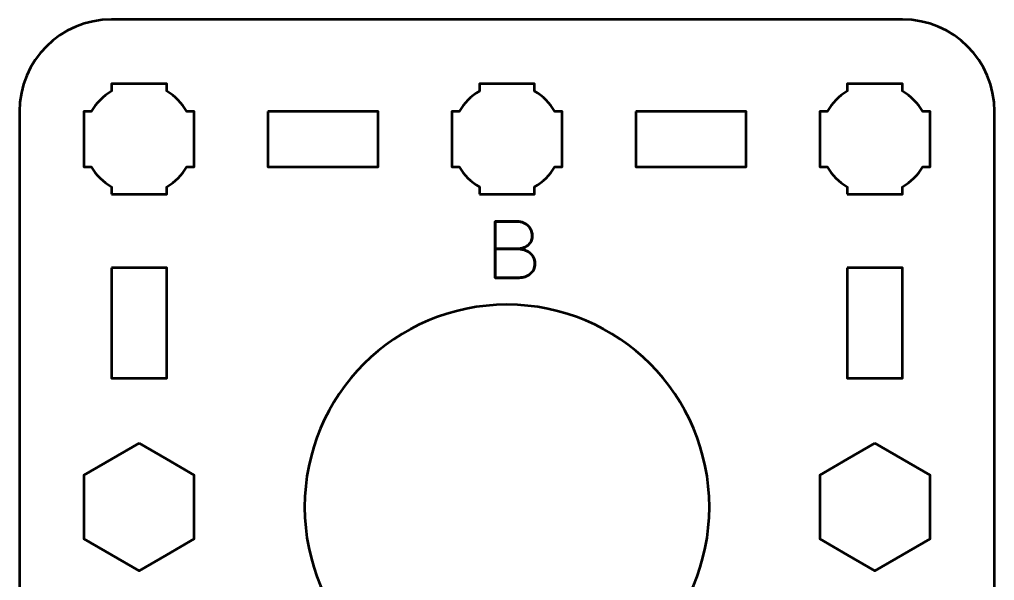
# Model space of a CAD drawing. Header units: centimetres. Extents: x -16.2 to -4.8, y -20.5 to -9.2.
# Drawn here: x -10.15 to -4.85, y -12.25 to -9.2 of the extents above; entities that cross this region are included whole.
import ezdxf

# ---------------------------------------------------------------- set-up
doc = ezdxf.new("R2010")
doc.units = ezdxf.units.CM
doc.header["$MEASUREMENT"] = 0
doc.layers.add('Layer 1', color=7, linetype='Continuous')

msp = doc.modelspace()

# ---------------------------------------------------------------- linework, layer by layer
at = {"layer": 'Layer 1', "lineweight": 53}
for points, knots in [([(-9.64994, -9.19997), (-9.64994, -9.19997), (-5.35007, -9.19997), (-5.35007, -9.19997), (-5.35007, -9.19997), (-5.07293, -9.19997), (-4.84997, -9.42306), (-4.84997, -9.70006), (-4.84997, -9.70006), (-4.84997, -9.70006), (-4.84997, -13.99993), (-4.84997, -13.99993), (-4.84997, -13.99993), (-4.84997, -14.27707), (-5.07293, -14.50003), (-5.35007, -14.50003), (-5.35007, -14.50003), (-5.35007, -14.50003), (-9.64994, -14.50003), (-9.64994, -14.50003), (-9.64994, -14.50003), (-9.92694, -14.50003), (-10.15003, -14.27707), (-10.15003, -13.99993), (-10.15003, -13.99993), (-10.15003, -13.99993), (-10.15003, -9.70006), (-10.15003, -9.70006), (-10.15003, -9.70006), (-10.15003, -9.42306), (-9.92694, -9.19997), (-9.64994, -9.19997)], [0, 0, 0, 0, 0.125, 0.125, 0.125, 0.125, 0.25, 0.25, 0.25, 0.25, 0.375, 0.375, 0.375, 0.375, 0.5, 0.5, 0.5, 0.5, 0.625, 0.625, 0.625, 0.625, 0.75, 0.75, 0.75, 0.75, 0.875, 0.875, 0.875, 0.875, 1, 1, 1, 1]), ([(-9.64999, -10.15006), (-9.64999, -10.15006), (-9.64999, -10.10988), (-9.64999, -10.10988), (-9.64999, -10.10988), (-9.69553, -10.08355), (-9.73349, -10.0456), (-9.75984, -10.00007), (-9.75984, -10.00007), (-9.75984, -10.00007), (-9.79999, -10.00007), (-9.79999, -10.00007), (-9.79999, -10.00007), (-9.79999, -10.00007), (-9.79999, -9.85155), (-9.79999, -9.85155), (-9.79999, -9.85155), (-9.79999, -9.85155), (-9.80001, -9.85), (-9.80001, -9.85), (-9.80001, -9.85), (-9.80001, -9.85), (-9.79999, -9.84845), (-9.79999, -9.84845), (-9.79999, -9.84845), (-9.79999, -9.84845), (-9.79999, -9.70006), (-9.79999, -9.70006), (-9.79999, -9.70006), (-9.79999, -9.70006), (-9.75989, -9.70006), (-9.75989, -9.70006), (-9.75989, -9.70006), (-9.73354, -9.65449), (-9.69555, -9.61649), (-9.64999, -9.59013), (-9.64999, -9.59013), (-9.64999, -9.59013), (-9.64999, -9.55005), (-9.64999, -9.55005), (-9.64999, -9.55005), (-9.64999, -9.55005), (-9.50465, -9.55005), (-9.50465, -9.55005), (-9.50465, -9.55005), (-9.50465, -9.55005), (-9.50001, -9.54999), (-9.50001, -9.54999), (-9.50001, -9.54999), (-9.50001, -9.54999), (-9.49536, -9.55005), (-9.49536, -9.55005), (-9.49536, -9.55005), (-9.49536, -9.55005), (-9.34998, -9.55005), (-9.34998, -9.55005), (-9.34998, -9.55005), (-9.34998, -9.55005), (-9.34998, -9.59013), (-9.34998, -9.59013), (-9.34998, -9.59013), (-9.30441, -9.61649), (-9.26644, -9.65449), (-9.2401, -9.70006), (-9.2401, -9.70006), (-9.2401, -9.70006), (-9.19998, -9.70006), (-9.19998, -9.70006), (-9.19998, -9.70006), (-9.19998, -9.70006), (-9.19998, -10.00007), (-9.19998, -10.00007), (-9.19998, -10.00007), (-9.19998, -10.00007), (-9.24015, -10.00007), (-9.24015, -10.00007), (-9.24015, -10.00007), (-9.26649, -10.0456), (-9.30445, -10.08355), (-9.34998, -10.10988), (-9.34998, -10.10988), (-9.34998, -10.10988), (-9.34998, -10.15006), (-9.34998, -10.15006), (-9.34998, -10.15006), (-9.34998, -10.15006), (-9.64999, -10.15006), (-9.64999, -10.15006)], [0, 0, 0, 0, 0.0454545, 0.0454545, 0.0454545, 0.0454545, 0.0909091, 0.0909091, 0.0909091, 0.0909091, 0.1363636, 0.1363636, 0.1363636, 0.1363636, 0.1818182, 0.1818182, 0.1818182, 0.1818182, 0.2272727, 0.2272727, 0.2272727, 0.2272727, 0.2727273, 0.2727273, 0.2727273, 0.2727273, 0.3181818, 0.3181818, 0.3181818, 0.3181818, 0.3636364, 0.3636364, 0.3636364, 0.3636364, 0.4090909, 0.4090909, 0.4090909, 0.4090909, 0.4545455, 0.4545455, 0.4545455, 0.4545455, 0.5, 0.5, 0.5, 0.5, 0.5454545, 0.5454545, 0.5454545, 0.5454545, 0.5909091, 0.5909091, 0.5909091, 0.5909091, 0.6363636, 0.6363636, 0.6363636, 0.6363636, 0.6818182, 0.6818182, 0.6818182, 0.6818182, 0.7272727, 0.7272727, 0.7272727, 0.7272727, 0.7727273, 0.7727273, 0.7727273, 0.7727273, 0.8181818, 0.8181818, 0.8181818, 0.8181818, 0.8636364, 0.8636364, 0.8636364, 0.8636364, 0.9090909, 0.9090909, 0.9090909, 0.9090909, 0.9545455, 0.9545455, 0.9545455, 0.9545455, 1, 1, 1, 1]), ([(-7.64999, -10.15006), (-7.64999, -10.15006), (-7.64999, -10.10988), (-7.64999, -10.10988), (-7.64999, -10.10988), (-7.69553, -10.08355), (-7.73349, -10.0456), (-7.75984, -10.00007), (-7.75984, -10.00007), (-7.75984, -10.00007), (-7.79999, -10.00007), (-7.79999, -10.00007), (-7.79999, -10.00007), (-7.79999, -10.00007), (-7.79999, -9.85155), (-7.79999, -9.85155), (-7.79999, -9.85155), (-7.79999, -9.85155), (-7.80001, -9.85), (-7.80001, -9.85), (-7.80001, -9.85), (-7.80001, -9.85), (-7.79999, -9.84845), (-7.79999, -9.84845), (-7.79999, -9.84845), (-7.79999, -9.84845), (-7.79999, -9.70006), (-7.79999, -9.70006), (-7.79999, -9.70006), (-7.79999, -9.70006), (-7.75989, -9.70006), (-7.75989, -9.70006), (-7.75989, -9.70006), (-7.73354, -9.65449), (-7.69555, -9.61649), (-7.64999, -9.59013), (-7.64999, -9.59013), (-7.64999, -9.59013), (-7.64999, -9.55005), (-7.64999, -9.55005), (-7.64999, -9.55005), (-7.64999, -9.55005), (-7.50465, -9.55005), (-7.50465, -9.55005), (-7.50465, -9.55005), (-7.50465, -9.55005), (-7.50001, -9.54999), (-7.50001, -9.54999), (-7.50001, -9.54999), (-7.50001, -9.54999), (-7.49536, -9.55005), (-7.49536, -9.55005), (-7.49536, -9.55005), (-7.49536, -9.55005), (-7.34998, -9.55005), (-7.34998, -9.55005), (-7.34998, -9.55005), (-7.34998, -9.55005), (-7.34998, -9.59013), (-7.34998, -9.59013), (-7.34998, -9.59013), (-7.30441, -9.61649), (-7.26644, -9.65449), (-7.2401, -9.70006), (-7.2401, -9.70006), (-7.2401, -9.70006), (-7.19998, -9.70006), (-7.19998, -9.70006), (-7.19998, -9.70006), (-7.19998, -9.70006), (-7.19998, -10.00007), (-7.19998, -10.00007), (-7.19998, -10.00007), (-7.19998, -10.00007), (-7.24015, -10.00007), (-7.24015, -10.00007), (-7.24015, -10.00007), (-7.26649, -10.0456), (-7.30445, -10.08355), (-7.34998, -10.10988), (-7.34998, -10.10988), (-7.34998, -10.10988), (-7.34998, -10.15006), (-7.34998, -10.15006), (-7.34998, -10.15006), (-7.34998, -10.15006), (-7.64999, -10.15006), (-7.64999, -10.15006)], [0, 0, 0, 0, 0.0454545, 0.0454545, 0.0454545, 0.0454545, 0.0909091, 0.0909091, 0.0909091, 0.0909091, 0.1363636, 0.1363636, 0.1363636, 0.1363636, 0.1818182, 0.1818182, 0.1818182, 0.1818182, 0.2272727, 0.2272727, 0.2272727, 0.2272727, 0.2727273, 0.2727273, 0.2727273, 0.2727273, 0.3181818, 0.3181818, 0.3181818, 0.3181818, 0.3636364, 0.3636364, 0.3636364, 0.3636364, 0.4090909, 0.4090909, 0.4090909, 0.4090909, 0.4545455, 0.4545455, 0.4545455, 0.4545455, 0.5, 0.5, 0.5, 0.5, 0.5454545, 0.5454545, 0.5454545, 0.5454545, 0.5909091, 0.5909091, 0.5909091, 0.5909091, 0.6363636, 0.6363636, 0.6363636, 0.6363636, 0.6818182, 0.6818182, 0.6818182, 0.6818182, 0.7272727, 0.7272727, 0.7272727, 0.7272727, 0.7727273, 0.7727273, 0.7727273, 0.7727273, 0.8181818, 0.8181818, 0.8181818, 0.8181818, 0.8636364, 0.8636364, 0.8636364, 0.8636364, 0.9090909, 0.9090909, 0.9090909, 0.9090909, 0.9545455, 0.9545455, 0.9545455, 0.9545455, 1, 1, 1, 1]), ([(-5.64999, -10.15006), (-5.64999, -10.15006), (-5.64999, -10.10988), (-5.64999, -10.10988), (-5.64999, -10.10988), (-5.69553, -10.08355), (-5.73349, -10.0456), (-5.75984, -10.00007), (-5.75984, -10.00007), (-5.75984, -10.00007), (-5.79999, -10.00007), (-5.79999, -10.00007), (-5.79999, -10.00007), (-5.79999, -10.00007), (-5.79999, -9.85155), (-5.79999, -9.85155), (-5.79999, -9.85155), (-5.79999, -9.85155), (-5.80001, -9.85), (-5.80001, -9.85), (-5.80001, -9.85), (-5.80001, -9.85), (-5.79999, -9.84845), (-5.79999, -9.84845), (-5.79999, -9.84845), (-5.79999, -9.84845), (-5.79999, -9.70006), (-5.79999, -9.70006), (-5.79999, -9.70006), (-5.79999, -9.70006), (-5.75989, -9.70006), (-5.75989, -9.70006), (-5.75989, -9.70006), (-5.73354, -9.65449), (-5.69555, -9.61649), (-5.64999, -9.59013), (-5.64999, -9.59013), (-5.64999, -9.59013), (-5.64999, -9.55005), (-5.64999, -9.55005), (-5.64999, -9.55005), (-5.64999, -9.55005), (-5.50465, -9.55005), (-5.50465, -9.55005), (-5.50465, -9.55005), (-5.50465, -9.55005), (-5.50001, -9.54999), (-5.50001, -9.54999), (-5.50001, -9.54999), (-5.50001, -9.54999), (-5.49536, -9.55005), (-5.49536, -9.55005), (-5.49536, -9.55005), (-5.49536, -9.55005), (-5.34998, -9.55005), (-5.34998, -9.55005), (-5.34998, -9.55005), (-5.34998, -9.55005), (-5.34998, -9.59013), (-5.34998, -9.59013), (-5.34998, -9.59013), (-5.30441, -9.61649), (-5.26644, -9.65449), (-5.2401, -9.70006), (-5.2401, -9.70006), (-5.2401, -9.70006), (-5.19998, -9.70006), (-5.19998, -9.70006), (-5.19998, -9.70006), (-5.19998, -9.70006), (-5.19998, -10.00007), (-5.19998, -10.00007), (-5.19998, -10.00007), (-5.19998, -10.00007), (-5.24015, -10.00007), (-5.24015, -10.00007), (-5.24015, -10.00007), (-5.26649, -10.0456), (-5.30445, -10.08355), (-5.34998, -10.10988), (-5.34998, -10.10988), (-5.34998, -10.10988), (-5.34998, -10.15006), (-5.34998, -10.15006), (-5.34998, -10.15006), (-5.34998, -10.15006), (-5.64999, -10.15006), (-5.64999, -10.15006)], [0, 0, 0, 0, 0.0454545, 0.0454545, 0.0454545, 0.0454545, 0.0909091, 0.0909091, 0.0909091, 0.0909091, 0.1363636, 0.1363636, 0.1363636, 0.1363636, 0.1818182, 0.1818182, 0.1818182, 0.1818182, 0.2272727, 0.2272727, 0.2272727, 0.2272727, 0.2727273, 0.2727273, 0.2727273, 0.2727273, 0.3181818, 0.3181818, 0.3181818, 0.3181818, 0.3636364, 0.3636364, 0.3636364, 0.3636364, 0.4090909, 0.4090909, 0.4090909, 0.4090909, 0.4545455, 0.4545455, 0.4545455, 0.4545455, 0.5, 0.5, 0.5, 0.5, 0.5454545, 0.5454545, 0.5454545, 0.5454545, 0.5909091, 0.5909091, 0.5909091, 0.5909091, 0.6363636, 0.6363636, 0.6363636, 0.6363636, 0.6818182, 0.6818182, 0.6818182, 0.6818182, 0.7272727, 0.7272727, 0.7272727, 0.7272727, 0.7727273, 0.7727273, 0.7727273, 0.7727273, 0.8181818, 0.8181818, 0.8181818, 0.8181818, 0.8636364, 0.8636364, 0.8636364, 0.8636364, 0.9090909, 0.9090909, 0.9090909, 0.9090909, 0.9545455, 0.9545455, 0.9545455, 0.9545455, 1, 1, 1, 1]), ([(-8.79999, -9.70006), (-8.79999, -9.70006), (-8.19998, -9.70006), (-8.19998, -9.70006), (-8.19998, -9.70006), (-8.19998, -9.70006), (-8.19998, -10.00007), (-8.19998, -10.00007), (-8.19998, -10.00007), (-8.19998, -10.00007), (-8.79999, -10.00007), (-8.79999, -10.00007), (-8.79999, -10.00007), (-8.79999, -10.00007), (-8.79999, -9.70006), (-8.79999, -9.70006)], [0, 0, 0, 0, 0.25, 0.25, 0.25, 0.25, 0.5, 0.5, 0.5, 0.5, 0.75, 0.75, 0.75, 0.75, 1, 1, 1, 1]), ([(-6.80002, -9.70006), (-6.80002, -9.70006), (-6.20002, -9.70006), (-6.20002, -9.70006), (-6.20002, -9.70006), (-6.20002, -9.70006), (-6.20002, -10.00007), (-6.20002, -10.00007), (-6.20002, -10.00007), (-6.20002, -10.00007), (-6.80002, -10.00007), (-6.80002, -10.00007), (-6.80002, -10.00007), (-6.80002, -10.00007), (-6.80002, -9.70006), (-6.80002, -9.70006)], [0, 0, 0, 0, 0.25, 0.25, 0.25, 0.25, 0.5, 0.5, 0.5, 0.5, 0.75, 0.75, 0.75, 0.75, 1, 1, 1, 1]), ([(-9.64994, -10.55001), (-9.64994, -10.55001), (-9.34993, -10.55001), (-9.34993, -10.55001), (-9.34993, -10.55001), (-9.34993, -10.55001), (-9.34993, -11.15002), (-9.34993, -11.15002), (-9.34993, -11.15002), (-9.34993, -11.15002), (-9.64994, -11.15002), (-9.64994, -11.15002), (-9.64994, -11.15002), (-9.64994, -11.15002), (-9.64994, -10.55001), (-9.64994, -10.55001)], [0, 0, 0, 0, 0.25, 0.25, 0.25, 0.25, 0.5, 0.5, 0.5, 0.5, 0.75, 0.75, 0.75, 0.75, 1, 1, 1, 1]), ([(-5.65007, -10.55001), (-5.65007, -10.55001), (-5.35007, -10.55001), (-5.35007, -10.55001), (-5.35007, -10.55001), (-5.35007, -10.55001), (-5.35007, -11.15002), (-5.35007, -11.15002), (-5.35007, -11.15002), (-5.35007, -11.15002), (-5.65007, -11.15002), (-5.65007, -11.15002), (-5.65007, -11.15002), (-5.65007, -11.15002), (-5.65007, -10.55001), (-5.65007, -10.55001)], [0, 0, 0, 0, 0.25, 0.25, 0.25, 0.25, 0.5, 0.5, 0.5, 0.5, 0.75, 0.75, 0.75, 0.75, 1, 1, 1, 1]), ([(-7.5, -10.75), (-6.89258, -10.75), (-6.4, -11.24258), (-6.4, -11.85), (-6.4, -11.85), (-6.4, -12.45742), (-6.89258, -12.95), (-7.5, -12.95), (-7.5, -12.95), (-8.10742, -12.95), (-8.6, -12.45742), (-8.6, -11.85), (-8.6, -11.85), (-8.6, -11.24258), (-8.10742, -10.75), (-7.5, -10.75)], [0, 0, 0, 0, 0.25, 0.25, 0.25, 0.25, 0.5, 0.5, 0.5, 0.5, 0.75, 0.75, 0.75, 0.75, 1, 1, 1, 1]), ([(-9.5, -11.50359), (-9.5, -11.50359), (-9.35, -11.59019), (-9.35, -11.59019), (-9.35, -11.59019), (-9.35, -11.59019), (-9.2, -11.6768), (-9.2, -11.6768), (-9.2, -11.6768), (-9.2, -11.6768), (-9.2, -11.85), (-9.2, -11.85), (-9.2, -11.85), (-9.2, -11.85), (-9.2, -12.0232), (-9.2, -12.0232), (-9.2, -12.0232), (-9.2, -12.0232), (-9.35, -12.10981), (-9.35, -12.10981), (-9.35, -12.10981), (-9.35, -12.10981), (-9.5, -12.19641), (-9.5, -12.19641), (-9.5, -12.19641), (-9.5, -12.19641), (-9.65, -12.10981), (-9.65, -12.10981), (-9.65, -12.10981), (-9.65, -12.10981), (-9.8, -12.0232), (-9.8, -12.0232), (-9.8, -12.0232), (-9.8, -12.0232), (-9.8, -11.85), (-9.8, -11.85), (-9.8, -11.85), (-9.8, -11.85), (-9.8, -11.6768), (-9.8, -11.6768), (-9.8, -11.6768), (-9.8, -11.6768), (-9.65, -11.59019), (-9.65, -11.59019), (-9.65, -11.59019), (-9.65, -11.59019), (-9.5, -11.50359), (-9.5, -11.50359)], [0, 0, 0, 0, 0.0833333, 0.0833333, 0.0833333, 0.0833333, 0.1666667, 0.1666667, 0.1666667, 0.1666667, 0.25, 0.25, 0.25, 0.25, 0.3333333, 0.3333333, 0.3333333, 0.3333333, 0.4166667, 0.4166667, 0.4166667, 0.4166667, 0.5, 0.5, 0.5, 0.5, 0.5833333, 0.5833333, 0.5833333, 0.5833333, 0.6666667, 0.6666667, 0.6666667, 0.6666667, 0.75, 0.75, 0.75, 0.75, 0.8333333, 0.8333333, 0.8333333, 0.8333333, 0.9166667, 0.9166667, 0.9166667, 0.9166667, 1, 1, 1, 1]), ([(-5.5, -11.50359), (-5.5, -11.50359), (-5.35, -11.59019), (-5.35, -11.59019), (-5.35, -11.59019), (-5.35, -11.59019), (-5.2, -11.6768), (-5.2, -11.6768), (-5.2, -11.6768), (-5.2, -11.6768), (-5.2, -11.85), (-5.2, -11.85), (-5.2, -11.85), (-5.2, -11.85), (-5.2, -12.0232), (-5.2, -12.0232), (-5.2, -12.0232), (-5.2, -12.0232), (-5.35, -12.10981), (-5.35, -12.10981), (-5.35, -12.10981), (-5.35, -12.10981), (-5.5, -12.19641), (-5.5, -12.19641), (-5.5, -12.19641), (-5.5, -12.19641), (-5.65, -12.10981), (-5.65, -12.10981), (-5.65, -12.10981), (-5.65, -12.10981), (-5.8, -12.0232), (-5.8, -12.0232), (-5.8, -12.0232), (-5.8, -12.0232), (-5.8, -11.85), (-5.8, -11.85), (-5.8, -11.85), (-5.8, -11.85), (-5.8, -11.6768), (-5.8, -11.6768), (-5.8, -11.6768), (-5.8, -11.6768), (-5.65, -11.59019), (-5.65, -11.59019), (-5.65, -11.59019), (-5.65, -11.59019), (-5.5, -11.50359), (-5.5, -11.50359)], [0, 0, 0, 0, 0.0833333, 0.0833333, 0.0833333, 0.0833333, 0.1666667, 0.1666667, 0.1666667, 0.1666667, 0.25, 0.25, 0.25, 0.25, 0.3333333, 0.3333333, 0.3333333, 0.3333333, 0.4166667, 0.4166667, 0.4166667, 0.4166667, 0.5, 0.5, 0.5, 0.5, 0.5833333, 0.5833333, 0.5833333, 0.5833333, 0.6666667, 0.6666667, 0.6666667, 0.6666667, 0.75, 0.75, 0.75, 0.75, 0.8333333, 0.8333333, 0.8333333, 0.8333333, 0.9166667, 0.9166667, 0.9166667, 0.9166667, 1, 1, 1, 1])]:
    msp.add_open_spline(points, degree=3, knots=knots, dxfattribs=at)
at = {"layer": 'Layer 1', "color": 5, "lineweight": 53}
msp.add_open_spline([(-7.5646, -10.44636), (-7.5646, -10.44636), (-7.44734, -10.44636), (-7.44734, -10.44636), (-7.44734, -10.44636), (-7.4321, -10.44629), (-7.41912, -10.44418), (-7.40818, -10.44001), (-7.40818, -10.44001), (-7.39731, -10.43592), (-7.3885, -10.43035), (-7.38165, -10.42336), (-7.38165, -10.42336), (-7.37481, -10.41638), (-7.36987, -10.40848), (-7.36676, -10.39973), (-7.36676, -10.39973), (-7.36373, -10.39105), (-7.36232, -10.38202), (-7.36267, -10.37271), (-7.36267, -10.37271), (-7.3631, -10.36339), (-7.36507, -10.35436), (-7.3686, -10.34554), (-7.3686, -10.34554), (-7.37206, -10.33672), (-7.37728, -10.32875), (-7.38412, -10.32162), (-7.38412, -10.32162), (-7.39096, -10.3145), (-7.3995, -10.30885), (-7.40987, -10.30469), (-7.40987, -10.30469), (-7.42025, -10.30046), (-7.43245, -10.29827), (-7.44649, -10.2982), (-7.44649, -10.2982), (-7.44649, -10.2982), (-7.5646, -10.2982), (-7.5646, -10.2982), (-7.5646, -10.2982), (-7.5646, -10.2982), (-7.5646, -10.60342), (-7.5646, -10.60342), (-7.5646, -10.60342), (-7.5646, -10.60342), (-7.43464, -10.60342), (-7.43464, -10.60342), (-7.43464, -10.60342), (-7.4225, -10.60342), (-7.41121, -10.60166), (-7.40077, -10.5982), (-7.40077, -10.5982), (-7.39033, -10.59467), (-7.38123, -10.58966), (-7.37333, -10.58296), (-7.37333, -10.58296), (-7.36549, -10.57633), (-7.35936, -10.56828), (-7.35498, -10.55876), (-7.35498, -10.55876), (-7.35061, -10.54923), (-7.34835, -10.53844), (-7.34828, -10.52637), (-7.34828, -10.52637), (-7.34856, -10.51424), (-7.3511, -10.5033), (-7.35597, -10.4935), (-7.35597, -10.4935), (-7.36084, -10.48369), (-7.36761, -10.47529), (-7.37636, -10.46824), (-7.37636, -10.46824), (-7.38511, -10.46125), (-7.39555, -10.45582), (-7.40755, -10.45208), (-7.40755, -10.45208), (-7.41954, -10.44834), (-7.4328, -10.44644), (-7.44734, -10.44636), (-7.44734, -10.44636), (-7.4328, -10.44644), (-7.41954, -10.44834), (-7.40755, -10.45208), (-7.40755, -10.45208), (-7.39555, -10.45582), (-7.38511, -10.46125), (-7.37636, -10.46824), (-7.37636, -10.46824), (-7.36761, -10.47529), (-7.36084, -10.48369), (-7.35597, -10.4935), (-7.35597, -10.4935), (-7.3511, -10.5033), (-7.34856, -10.51424), (-7.34828, -10.52637), (-7.34828, -10.52637), (-7.34835, -10.53844), (-7.35061, -10.54923), (-7.35498, -10.55876), (-7.35498, -10.55876), (-7.35936, -10.56828), (-7.36549, -10.57633), (-7.37333, -10.58296), (-7.37333, -10.58296), (-7.38123, -10.58966), (-7.39033, -10.59467), (-7.40077, -10.5982), (-7.40077, -10.5982), (-7.41121, -10.60166), (-7.4225, -10.60342), (-7.43464, -10.60342), (-7.43464, -10.60342), (-7.43464, -10.60342), (-7.5646, -10.60342), (-7.5646, -10.60342), (-7.5646, -10.60342), (-7.5646, -10.60342), (-7.5646, -10.2982), (-7.5646, -10.2982), (-7.5646, -10.2982), (-7.5646, -10.2982), (-7.44649, -10.2982), (-7.44649, -10.2982), (-7.44649, -10.2982), (-7.43245, -10.29827), (-7.42025, -10.30046), (-7.40987, -10.30469), (-7.40987, -10.30469), (-7.3995, -10.30885), (-7.39096, -10.3145), (-7.38412, -10.32162), (-7.38412, -10.32162), (-7.37728, -10.32875), (-7.37206, -10.33672), (-7.3686, -10.34554), (-7.3686, -10.34554), (-7.36507, -10.35436), (-7.3631, -10.36339), (-7.36267, -10.37271), (-7.36267, -10.37271), (-7.36232, -10.38202), (-7.36373, -10.39105), (-7.36676, -10.39973), (-7.36676, -10.39973), (-7.36987, -10.40848), (-7.37481, -10.41638), (-7.38165, -10.42336), (-7.38165, -10.42336), (-7.3885, -10.43035), (-7.39731, -10.43592), (-7.40818, -10.44001), (-7.40818, -10.44001), (-7.41912, -10.44418), (-7.4321, -10.44629), (-7.44734, -10.44636), (-7.44734, -10.44636), (-7.44734, -10.44636), (-7.5646, -10.44636), (-7.5646, -10.44636)], degree=3, knots=[0, 0, 0, 0, 0.025, 0.025, 0.025, 0.025, 0.05, 0.05, 0.05, 0.05, 0.075, 0.075, 0.075, 0.075, 0.1, 0.1, 0.1, 0.1, 0.125, 0.125, 0.125, 0.125, 0.15, 0.15, 0.15, 0.15, 0.175, 0.175, 0.175, 0.175, 0.2, 0.2, 0.2, 0.2, 0.225, 0.225, 0.225, 0.225, 0.25, 0.25, 0.25, 0.25, 0.275, 0.275, 0.275, 0.275, 0.3, 0.3, 0.3, 0.3, 0.325, 0.325, 0.325, 0.325, 0.35, 0.35, 0.35, 0.35, 0.375, 0.375, 0.375, 0.375, 0.4, 0.4, 0.4, 0.4, 0.425, 0.425, 0.425, 0.425, 0.45, 0.45, 0.45, 0.45, 0.475, 0.475, 0.475, 0.475, 0.5, 0.5, 0.5, 0.5, 0.525, 0.525, 0.525, 0.525, 0.55, 0.55, 0.55, 0.55, 0.575, 0.575, 0.575, 0.575, 0.6, 0.6, 0.6, 0.6, 0.625, 0.625, 0.625, 0.625, 0.65, 0.65, 0.65, 0.65, 0.675, 0.675, 0.675, 0.675, 0.7, 0.7, 0.7, 0.7, 0.725, 0.725, 0.725, 0.725, 0.75, 0.75, 0.75, 0.75, 0.775, 0.775, 0.775, 0.775, 0.8, 0.8, 0.8, 0.8, 0.825, 0.825, 0.825, 0.825, 0.85, 0.85, 0.85, 0.85, 0.875, 0.875, 0.875, 0.875, 0.9, 0.9, 0.9, 0.9, 0.925, 0.925, 0.925, 0.925, 0.95, 0.95, 0.95, 0.95, 0.975, 0.975, 0.975, 0.975, 1, 1, 1, 1], dxfattribs=at)

doc.saveas('drawing.dxf')
